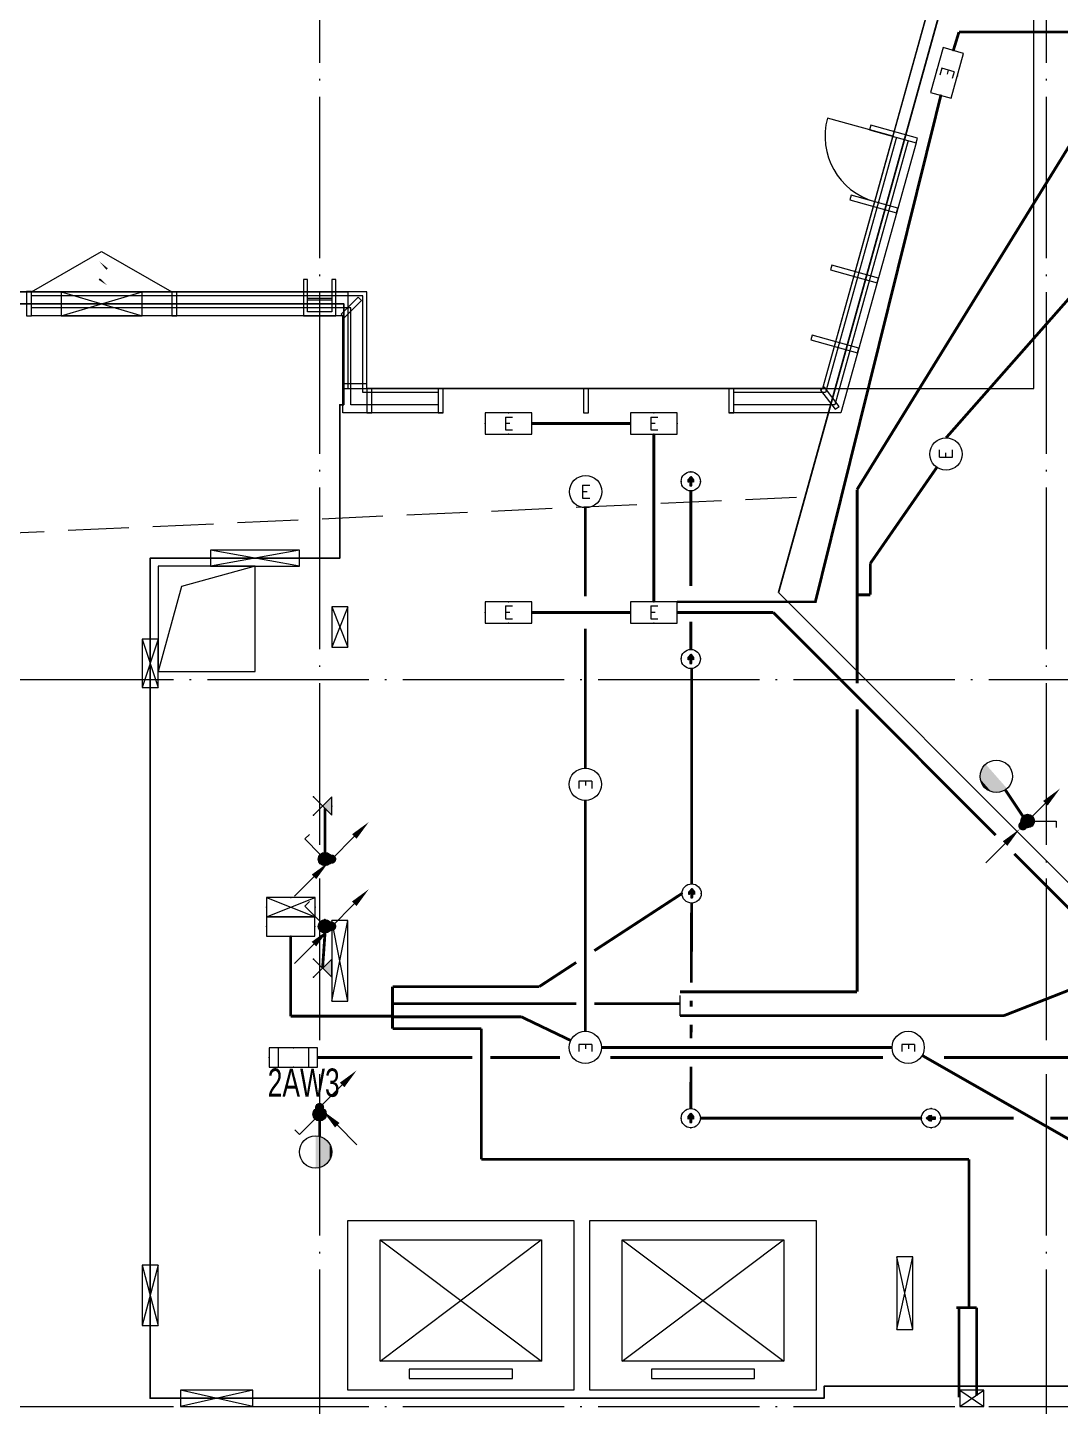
# Model space of a CAD drawing. Extents: x -288892 to 250096, y -100054 to 404668.
# Drawn here: x 82782 to 95578, y 96800 to 113870 of the extents above; entities that cross this region are included whole.
import ezdxf
from ezdxf.enums import TextEntityAlignment as Align
from ezdxf.xclip import XClip

# ---------------------------------------------------------------- set-up
doc = ezdxf.new("R2010")
doc.units = 0
doc.header["$LTSCALE"] = 1000
doc.header["$MEASUREMENT"] = 0
for name, pattern in [('104-14# 核心筒$0$DOTE', [2.42, 2, -0.2, 0.02, -0.2]), ('DASH', [0.35, 0.25, -0.1]), ('X-104 14#平面$0$109 3#平面$0$DASH', [0.35, 0.25, -0.1])]:
    doc.linetypes.add(name, pattern=pattern)
doc.layers.get('0').update_dxf_attribs({"linetype": 'CONTINUOUS'})
for name, color, linetype in [('104-14# 核心筒$0$A_AXIS-轴线', 36, '104-14# 核心筒$0$DOTE'), ('14#楼幕墙$0$A-C_玻璃幕墙', 140, 'CONTINUOUS'), ('14#楼幕墙$0$A-C_窗', 140, 'CONTINUOUS'), ('EQUIP-照明', 3, 'CONTINUOUS'), ('EQUIP-箱柜', 3, 'CONTINUOUS'), ('LWIRE', 4, 'CONTINUOUS'), ('TEL_TEXT', 3, 'CONTINUOUS'), ('WIRE-应急', 2, 'DASH'), ('WIRE-照明', 1, 'CONTINUOUS'), ('X-104 14#平面$0$A-C_玻璃幕墙', 140, 'CONTINUOUS'), ('X-104 14#平面$0$A-E_电梯', 171, 'CONTINUOUS'), ('X-104 14#平面$0$A-SUR_吊顶', 40, 'CONTINUOUS'), ('X-104 14#平面$0$A-TECH_暖通', 6, 'CONTINUOUS'), ('X-104 14#平面$0$A-TECH_电气', 240, 'CONTINUOUS'), ('X-104 14#平面$0$DUCT-新风管立管', 3, 'CONTINUOUS')]:
    doc.layers.add(name, color=color, linetype=linetype)
doc.layers.add('X-104 14#平面$0$000套内', color=226, linetype='CONTINUOUS', lineweight=30)
doc.layers.add('X-104 14#平面$0$04-不打印_辅助线', color=165, linetype='CONTINUOUS', plot=False)
doc.styles.add('_COMPLEX', font='ros.shx', dxfattribs={"width": 0.6, "bigfont": 'jd.shx'})
doc.styles.add('_TCH_LABEL', font='COMPLEX', dxfattribs={"bigfont": 'GBCBIG'})
doc.styles.add('_TEL_DIM', font='SIMPLEX', dxfattribs={"width": 0.8, "height": 3.5, "bigfont": 'HZTXT'})
doc.styles.get("Standard").update_dxf_attribs({"font": 'gbenor.shx', "bigfont": 'gbcbig.shx'})

# ---------------------------------------------------------------- blocks, each defined once
blk = doc.blocks.new('14#楼幕墙$0$A$C103B1A8E')
blk.add_lwpolyline([(0, 0), (60, 0), (60, 600), (0, 600)], close=True)
blk = doc.blocks.new('14#楼幕墙$0$A$C678332E3')
blk.add_lwpolyline([(0, 0), (60, 0), (60, 300), (0, 300)], close=True)
blk = doc.blocks.new('*U1890')
blk.add_lwpolyline([(300, 0), (0, 0), (0, 150), (300, 150)], close=True)
blk = doc.blocks.new('14#楼幕墙$0$A$C07E80D9E')
blk.add_lwpolyline([(-350, -50), (-50, -50), (-50, -450), (0, -450), (0, 0), (-400, 0), (-400, -450), (-350, -450)], close=True)
for points in [[(-50, -200), (-350, -200)], [(-50, -220), (-350, -220)]]:
    blk.add_lwpolyline(points)
at = {"layer": '14#楼幕墙$0$A-C_玻璃幕墙', "rotation": 180}
blk.add_blockref('*U1890', (-50, -50), dxfattribs=at)
blk = doc.blocks.new('14#楼幕墙$0$A$C09283E46')
for name, p, rotation in [('14#楼幕墙$0$A$C103B1A8E', (53726, 22450), 251.9518973648937), ('14#楼幕墙$0$A$C103B1A8E', (53447, 21594), 251.9518973648937), ('14#楼幕墙$0$A$C678332E3', (43175, 20546), 357.5000000000006), ('14#楼幕墙$0$A$C07E80D9E', (46602, 20396), 177.5000000000001), ('14#楼幕墙$0$A$C678332E3', (44973, 20467), 357.5000000000006), ('14#楼幕墙$0$A$C103B1A8E', (53168, 20738), 251.9518973648937), ('14#楼幕墙$0$A$C678332E3', (47068, 20397), 312.5000000000355), ('14#楼幕墙$0$A$C103B1A8E', (52889, 19882), 251.9518973648937), ('14#楼幕墙$0$A$C678332E3', (47052, 19536), 267.5000000000006), ('14#楼幕墙$0$A$C678332E3', (47336, 19163), 357.5000000000006), ('14#楼幕墙$0$A$C678332E3', (48218, 19124), 357.5000000000006), ('14#楼幕墙$0$A$C678332E3', (50016, 19046), 357.5000000000006), ('14#楼幕墙$0$A$C678332E3', (51815, 18967), 357.5000000000006), ('14#楼幕墙$0$A$C678332E3', (53134, 18953), 34.72594868254207)]:
    blk.add_blockref(name, p, dxfattribs=dict(rotation=rotation))
blk = doc.blocks.new('14#楼幕墙$0$A$C22714246')
blk.add_lwpolyline([(1740, 497), (870, 0), (0, 497)])
at = {"layer": '14#楼幕墙$0$A-C_玻璃幕墙', "color": 1}
blk.add_lwpolyline([(899, 122, 0, 25, 0), (802, 217, 0, 0, 0), (900, 340, 25, 0, 0), (796, 422, 0, 0, 0)], format="xyseb", dxfattribs=at)
blk = doc.blocks.new('14#楼幕墙$0$A$C2CD63A88')
blk.add_lwpolyline([(0, 670), (0, -170)])
blk.add_arc((0, 670), 840, 270, 0)
blk = doc.blocks.new('14#楼幕墙')
at = {"layer": '14#楼幕墙$0$A-C_玻璃幕墙'}
for p, q in [((99427, 133825), (92631, 109400)), ((93549, 112511), (92669, 109350)), ((93693, 112471), (92783, 109200)), ((93789, 112444), (92859, 109100)), ((86987, 110600), (8392, 110600)), ((86937, 110550), (82830, 110550)), ((86937, 109350), (86937, 110550)), ((86987, 109400), (86987, 110600)), ((86787, 110400), (82830, 110400)), ((86687, 110300), (82830, 110300)), ((86687, 109100), (86687, 110300)), ((86787, 109200), (86787, 110400)), ((87870, 109350), (86937, 109350)), ((92631, 109400), (86987, 109400)), ((92669, 109350), (91530, 109350)), ((87930, 109100), (86687, 109100)), ((87870, 109200), (86787, 109200)), ((92859, 109100), (91470, 109100)), ((92783, 109200), (91530, 109200))]:
    blk.add_line(p, q, dxfattribs=at)
at = {"layer": '14#楼幕墙$0$A-C_玻璃幕墙', "rotation": 2.499999999999448}
blk.add_blockref('14#楼幕墙$0$A$C09283E46', (40532, 87891), dxfattribs=at)
at = {"layer": '14#楼幕墙$0$A-C_窗'}
for name, p, rotation in [('14#楼幕墙$0$A$C2CD63A88', (92856, 112704), 254.4518973650889), ('14#楼幕墙$0$A$C22714246', (84570, 111097), 180)]:
    blk.add_blockref(name, p, dxfattribs=dict(at, rotation=rotation))
blk = doc.blocks.new('104-14# 核心筒')
at = {"layer": '104-14# 核心筒$0$A_AXIS-轴线'}
for p, q in [((86400, 139634), (86400, 80555)), ((95400, 139634), (95400, 80555)), ((-9370, 105800), (120260, 105800)), ((-9370, 96800), (120260, 96800))]:
    blk.add_line(p, q, dxfattribs=at)
blk = doc.blocks.new('X-104 14#平面$0$fdgfg')
for p, q in [((400, 1860), (2400, 360)), ((400, 360), (2397, 1860)), ((2040, 260), (760, 260)), ((760, 260), (760, 145)), ((2040, 145), (2040, 260)), ((760, 145), (2040, 145))]:
    blk.add_line(p, q)
for points in [[(0, 2100), (2800, 2100), (2800, 0), (0, 0), (0, 2100)], [(400, 1860), (2400, 1860), (2400, 360), (400, 360), (400, 1860)]]:
    blk.add_lwpolyline(points, close=True)
blk = doc.blocks.new('*U1805')
blk.add_lwpolyline([(200, 0), (200, 1000), (0, 1000), (0, 0), (200, 0), (0, 1000), (0, 0), (200, 1000)])
blk = doc.blocks.new('*U1800')
blk.add_lwpolyline([(200, 0), (200, 300), (0, 300), (0, 0), (200, 0), (0, 300), (0, 0), (200, 300)])
blk = doc.blocks.new('X-104 14#平面$0$dd')
at = {"layer": 'X-104 14#平面$0$A-TECH_电气'}
blk.add_blockref('*U1805', (86613, -197284), dxfattribs=at)
at = {"layer": 'X-104 14#平面$0$A-TECH_电气', "rotation": 270}
blk.add_blockref('*U1800', (94393, -202100), dxfattribs=at)
blk = doc.blocks.new('*U1823')
blk.add_lwpolyline([(200, 0), (200, 1100), (0, 1100), (0, 0), (200, 0), (0, 1100), (0, 0), (200, 1100)])
blk = doc.blocks.new('*U1821')
blk.add_lwpolyline([(200, 0), (200, 600), (0, 600), (0, 0), (200, 0), (0, 600), (0, 0), (200, 600)])
blk = doc.blocks.new('*U1824')
blk.add_lwpolyline([(200, 0), (200, 500), (0, 500), (0, 0), (200, 0), (0, 500), (0, 0), (200, 500)])
blk = doc.blocks.new('*U1835')
blk.add_lwpolyline([(300, 0), (300, 1000), (0, 1000), (0, 0), (300, 0), (0, 1000), (0, 0), (300, 1000)])
blk = doc.blocks.new('*U1825')
blk.add_lwpolyline([(200, 0), (200, 750), (0, 750), (0, 0), (200, 0), (0, 750), (0, 0), (200, 750)])
blk = doc.blocks.new('*U1826')
blk.add_lwpolyline([(200, 0), (200, 900), (0, 900), (0, 0), (200, 0), (0, 900), (0, 0), (200, 900)])
blk = doc.blocks.new('*U1803')
blk.add_lwpolyline([(200, 0), (200, 900), (0, 900), (0, 0), (200, 0), (0, 900), (0, 0), (200, 900)])
blk = doc.blocks.new('X-104 14#平面$0$sdfjladfiididid')
at = {"layer": 'X-104 14#平面$0$A-TECH_暖通'}
for name, p, rotation in [('*U1835', (83200, 110600), 270), ('*U1823', (86150, 107200), 90), ('*U1824', (86750, 106700), 180), ('*U1821', (84400, 106300), 180), ('*U1825', (84400, 98550), 180), ('*U1826', (85575, 96800), 90)]:
    blk.add_blockref(name, p, dxfattribs=dict(at, rotation=rotation))
blk.add_blockref('*U1803', (93550, 97750), dxfattribs=at)
blk = doc.blocks.new('X-104 14#平面')
at = {"layer": 'X-104 14#平面$0$000套内'}
blk.add_lwpolyline([(115950, 101100), (117513, 101082), (120578, 127784), (99531, 133640), (92085, 106876), (95700, 103260), (95700, 110500), (98900, 110500), (98900, 110500), (110900, 110500), (110900, 111900), (115950, 111900)], close=True, dxfattribs=at)
blk.add_lwpolyline([(77400, 110450), (86700, 110450), (86700, 109200), (86650, 109200), (86650, 107300), (84300, 107300), (84300, 96900), (92650, 96900), (92650, 97050), (109900, 97050), (109900, 101100), (112900, 101100), (112900, 99900), (115600, 99900), (115600, 100394), (116300, 100400), (116300, 101100), (117364, 101100), (117398, 100083)], dxfattribs=at)
at = {"layer": 'X-104 14#平面$0$04-不打印_辅助线'}
blk.add_lwpolyline([(95250, 109400), (95250, 114400), (95050, 114400), (95050, 115200), (95304, 115200), (96797, 120568), (96605, 120622), (96819, 121393), (85624, 124507), (87140, 129956), (83582, 130946), (66456, 115400), (609, 115400), (8, 112572), (4215, 111678), (1410, 98484), (6940, 97309), (8660, 105400), (8600, 105400), (8600, 106200), (14200, 106200), (14200, 110600), (86750, 110600), (86750, 109400)], close=True, dxfattribs=at)
at = {"layer": 'X-104 14#平面$0$A-C_玻璃幕墙'}
blk.add_lwpolyline([(109062, 84668), (119297, 99814), (117563, 100200), (120742, 127895), (99427, 133825), (92631, 109400), (86987, 109400), (86987, 110600), (8392, 110600), (5689, 97881), (-2734, 99671), (-6010, 84258), (40178, 86275), (39845, 84184), (83846, 86453)], close=True, dxfattribs=at)
at = {"layer": 'X-104 14#平面$0$A-SUR_吊顶', "linetype": 'X-104 14#平面$0$109 3#平面$0$DASH', "ltscale": 3}
blk.add_lwpolyline([(82467, 86682), (83500, 89366), (52927, 88085), (53491, 90740), (17309, 90108), (22065, 106695), (62738, 107720), (62308, 106691), (92309, 108057)], dxfattribs=at)
at = {"layer": 'X-104 14#平面$0$DUCT-新风管立管'}
blk.add_lwpolyline([(85600, 107200), (84400, 107200), (84400, 105900), (85600, 105900), (85600, 107200), (84688, 106949), (84400, 105900)], dxfattribs=at)
ref = blk.add_blockref('104-14# 核心筒', (0, 0))
XClip(ref).set_block_clipping_path([(-38664.3623821461, -25500), (139216.5485069363, 330900)])
for name, p in [('X-104 14#平面$0$dd', (-63, 299100)), ('14#楼幕墙', (0, 0)), ('X-104 14#平面$0$sdfjladfiididid', (0, 0))]:
    blk.add_blockref(name, p)
at = {"layer": 'X-104 14#平面$0$A-E_电梯'}
for p in [(86750, 97000), (89750, 97000)]:
    blk.add_blockref('X-104 14#平面$0$fdgfg', p, dxfattribs=at)
blk = doc.blocks.new('$equip_U$00000189(HT0843)')
at = {"color": 2}
for p, q in [((-0.72, 0.66), (-0.72, 0)), ((0.72, 0.66), (-0.72, 0.66)), ((0.72, 0), (0.72, 0.66)), ((-0.72, 0), (0.72, 0))]:
    blk.add_line(p, q, dxfattribs=at)
at = {"color": 2, "const_width": 0.0125}
for points in [[(0.72, 0.66), (0.72, 0.66), (-0.72, 0.66)], [(-0.72, 0.66), (-0.72, 0)], [(0.72, 0), (0.72, 0.66)], [(-0.72, 0), (0.72, 0)]]:
    blk.add_lwpolyline(points, dxfattribs=at)
at = {"color": 2}
blk.add_lwpolyline([(-0.72, 0.66), (-0.72, 0)], dxfattribs=at)
for p in [(0, 0.66), (-0.72, 0.33), (0, 0), (0.72, 0.33)]:
    blk.add_point(p)
at = {"color": 7, "style": '_TEL_DIM'}
blk.add_attdef('$TEXT$', text='', height=0.4, dxfattribs=at).set_placement((0, 0.33), align=Align.MIDDLE_CENTER)
at = {"color": 7, "style": '_TEL_DIM', "flags": 1}
blk.add_attdef('A', text='', height=0.000025, dxfattribs=at).set_placement((0, 0), align=Align.MIDDLE_CENTER)
blk = doc.blocks.new('$equip$00001838')
blk.add_circle((0, 0), 0.5)
at = {"color": 7, "style": '_TEL_DIM'}
blk.add_attdef('$TEXT$', text='', height=0.4, dxfattribs=at).set_placement((0, 0), align=Align.MIDDLE_CENTER)
at = {"color": 7, "style": '_TEL_DIM', "flags": 1}
blk.add_attdef('A', text='', height=0.00002, dxfattribs=at).set_placement((0, 0), align=Align.MIDDLE_CENTER)
blk = doc.blocks.new('$equip$00001154')
for p, q in [((0, 0.283), (0, -0.283)), ((0, 0.283), (0.566, -0.283)), ((0.566, 0.283), (0, -0.283))]:
    blk.add_line(p, q)
for p in [(0, 0.004), (0.283, 0), (0.566, 0.283), (0.566, -0.283)]:
    blk.add_point(p)
blk.add_solid([(0, -0.283), (0.283, 0), (0, 0.283)])
at = {"layer": 'TEL_TEXT', "style": '_TEL_DIM', "flags": 1}
blk.add_attdef('A', text='', height=0.00002, dxfattribs=at).set_placement((0, 0), align=Align.MIDDLE_CENTER)
blk = doc.blocks.new('$equip$00001151')
blk.add_circle((0, 0.5), 0.5)
for points in [[(0.433, 0.25), (-0.433, 0.25), (0.5, 0.5), (-0.5, 0.5)], [(0.25, 0.067), (-0.25, 0.067), (0.433, 0.25), (-0.433, 0.25)], [(0, 0), (0, 0), (0.25, 0.067), (-0.25, 0.067)]]:
    blk.add_solid(points)
at = {"flags": 9}
blk.add_attdef('A', (0, 0), '', height=0.00002, dxfattribs=at)
blk = doc.blocks.new('$equip$00001962')
for p, q in [((0.147, 0.356), (0.625, 0.833)), ((0.625, 0.833), (0.766, 0.692))]:
    blk.add_line(p, q)
blk.add_circle((0, 0.208), 0.208)
for p in [(-0.208, 0.208), (0, 0.417), (0, 0), (0.208, 0.208)]:
    blk.add_point(p)
for points in [[(-0.18, 0.313), (0.18, 0.313), (-0.208, 0.208), (0.208, 0.208)], [(-0.18, 0.104), (0.18, 0.104), (-0.208, 0.208), (0.208, 0.208)], [(-0.104, 0.389), (0.104, 0.389), (-0.18, 0.313), (0.18, 0.313)], [(-0.104, 0.028), (0.104, 0.028), (-0.18, 0.104), (0.18, 0.104)], [(0, 0.417), (0, 0.417), (-0.104, 0.389), (0.104, 0.389)], [(0, 0), (0, 0), (-0.104, 0.028), (0.104, 0.028)]]:
    blk.add_solid(points)
at = {"layer": 'TEL_TEXT', "style": '_TEL_DIM', "flags": 1}
blk.add_attdef('A', text='', height=0.00002, dxfattribs=at).set_placement((0, 0), align=Align.MIDDLE_CENTER)
blk = doc.blocks.new('$TelecSys$00000081')
for p, q in [((0.104, 0.104), (0.104, 0.104)), ((-0.104, -0.104), (-0.104, -0.104)), ((-1.15, -1.15), (-0.55, -0.55))]:
    blk.add_line(p, q)
at = {"const_width": 0.142}
blk.add_lwpolyline([(0.071, 0, 1), (-0.071, 0, 1)], format="xyb", close=True, dxfattribs=at)
blk.add_solid([(-0.62, -0.48), (-0.48, -0.62), (-0.1, -0.1)])
at = {"width": 0.8, "flags": 9}
blk.add_attdef('A', (0, 0), '', height=0.00002, rotation=180, dxfattribs=at)
blk = doc.blocks.new('$TelecSys$00000079')
for p, q in [((0.7, 0.7), (0, 0)), ((0.104, 0.104), (0.104, 0.104)), ((-0.104, -0.104), (-0.104, -0.104))]:
    blk.add_line(p, q)
at = {"const_width": 0.142}
blk.add_lwpolyline([(-0.071, 0, 1), (0.071, 0, 1)], format="xyb", close=True, dxfattribs=at)
blk.add_solid([(0.63, 0.77), (0.77, 0.63), (1.15, 1.15)])
at = {"width": 0.8, "flags": 9}
blk.add_attdef('A', (0, 0), '', height=0.00002, dxfattribs=at)
blk = doc.blocks.new('$equip$00001428')
for p, q in [((0.75, 0.6), (-0.75, 0.6)), ((-0.75, 0.6), (-0.75, 0)), ((-0.469, 0.6), (-0.469, 0)), ((0.469, 0.6), (0.469, 0)), ((0.75, 0), (0.75, 0.6)), ((-0.75, 0), (0.75, 0))]:
    blk.add_line(p, q)
for p in [(0, 0.6), (-0.75, 0.3), (0, 0), (0.75, 0.3)]:
    blk.add_point(p)
at = {"style": '_TCH_LABEL', "flags": 9}
blk.add_attdef('A', (0, 0), '', height=0.00002, dxfattribs=at)
blk = doc.blocks.new('$equip$00001424')
for p, q in [((-0.75, 0), (0.75, 0.6)), ((-0.75, 0.6), (0.75, 0)), ((0.75, 0.6), (-0.75, 0.6)), ((-0.75, 0.6), (-0.75, 0)), ((0.75, 0), (0.75, 0.6)), ((-0.75, 0), (0.75, 0))]:
    blk.add_line(p, q)
for p in [(0, 0.6), (-0.75, 0.3), (0, 0), (0.75, 0.3)]:
    blk.add_point(p)
at = {"style": '_TCH_LABEL', "flags": 9}
blk.add_attdef('A', (0, 0), '', height=0.00002, dxfattribs=at)
blk = doc.blocks.new('$equip$00001413')
for p, q in [((0.75, 0.6), (-0.75, 0.6)), ((-0.75, 0.6), (-0.75, 0)), ((0.75, 0), (0.75, 0.6)), ((-0.75, 0), (0.75, 0))]:
    blk.add_line(p, q)
for p in [(0, 0.6), (-0.75, 0.3), (0, 0), (0.75, 0.3)]:
    blk.add_point(p)
at = {"style": '_TCH_LABEL', "flags": 9}
blk.add_attdef('A', (0, 0), '', height=0.00002, dxfattribs=at)
blk = doc.blocks.new('$equip_U$00000283(晏大钊)')
at = {"color": 3}
for p, q in [((-0.072, 0.054), (-0.272, 0.054)), ((-0.271, 0.054), (-0.272, 0.053)), ((-0.26, 0.054), (-0.272, 0.041)), ((-0.249, 0.054), (-0.272, 0.03)), ((-0.238, 0.054), (-0.272, 0.019)), ((-0.226, 0.054), (-0.272, 0.008)), ((-0.215, 0.054), (-0.272, -0.004)), ((-0.204, 0.054), (-0.272, -0.015)), ((-0.193, 0.054), (-0.272, -0.026)), ((-0.181, 0.054), (-0.272, -0.037)), ((-0.17, 0.054), (-0.272, -0.048)), ((-0.159, 0.054), (-0.272, -0.06)), ((-0.271, 0.054), (-0.272, 0.053)), ((-0.26, 0.054), (-0.272, 0.041)), ((-0.249, 0.054), (-0.272, 0.03)), ((-0.238, 0.054), (-0.272, 0.019)), ((-0.226, 0.054), (-0.272, 0.008)), ((-0.215, 0.054), (-0.272, -0.004)), ((-0.204, 0.054), (-0.272, -0.015)), ((-0.193, 0.054), (-0.272, -0.026)), ((-0.181, 0.054), (-0.272, -0.037)), ((-0.17, 0.054), (-0.272, -0.048)), ((-0.159, 0.054), (-0.272, -0.06)), ((-0.148, 0.054), (-0.263, -0.061)), ((-0.148, 0.054), (-0.263, -0.061)), ((-0.137, 0.054), (-0.252, -0.061)), ((-0.137, 0.054), (-0.252, -0.061)), ((-0.125, 0.054), (-0.24, -0.061)), ((-0.125, 0.054), (-0.24, -0.061)), ((-0.114, 0.054), (-0.229, -0.061)), ((-0.114, 0.054), (-0.229, -0.061)), ((-0.103, 0.054), (-0.218, -0.061)), ((-0.103, 0.054), (-0.218, -0.061)), ((-0.092, 0.054), (-0.207, -0.061)), ((-0.092, 0.054), (-0.207, -0.061)), ((-0.08, 0.054), (-0.195, -0.061)), ((-0.08, 0.054), (-0.195, -0.061)), ((-0.069, 0.054), (-0.184, -0.061)), ((-0.069, 0.054), (-0.184, -0.061)), ((-0.058, 0.054), (-0.173, -0.061)), ((-0.058, 0.054), (-0.173, -0.061)), ((-0.047, 0.054), (-0.162, -0.061)), ((-0.047, 0.054), (-0.162, -0.061)), ((-0.036, 0.054), (-0.151, -0.061)), ((-0.036, 0.054), (-0.151, -0.061)), ((-0.024, 0.054), (-0.139, -0.061)), ((-0.024, 0.054), (-0.139, -0.061)), ((-0.013, 0.054), (-0.128, -0.061)), ((-0.013, 0.054), (-0.128, -0.061)), ((-0.002, 0.054), (-0.117, -0.061)), ((-0.002, 0.054), (-0.117, -0.061)), ((0.009, 0.054), (-0.106, -0.061)), ((0.009, 0.054), (-0.106, -0.061)), ((0.021, 0.054), (-0.094, -0.061)), ((0.021, 0.054), (-0.094, -0.061)), ((0.032, 0.054), (-0.083, -0.061)), ((0.032, 0.054), (-0.083, -0.061)), ((0.043, 0.054), (-0.072, -0.061)), ((0.043, 0.054), (-0.072, -0.061)), ((0.054, 0.054), (-0.061, -0.061)), ((0.054, 0.054), (-0.061, -0.061)), ((0.065, 0.054), (-0.05, -0.061)), ((0.065, 0.054), (-0.05, -0.061)), ((-0.044, 0.169), (-0.049, 0.163)), ((-0.044, 0.169), (-0.049, 0.163)), ((-0.033, 0.169), (-0.043, 0.158)), ((-0.033, 0.169), (-0.043, 0.158)), ((0.213, 0.077), (-0.041, -0.176)), ((0.165, 0.03), (-0.041, -0.176)), ((0.153, 0.13), (-0.038, -0.061)), ((0.153, 0.13), (-0.038, -0.061)), ((-0.022, 0.169), (-0.037, 0.153)), ((-0.022, 0.169), (-0.037, 0.153)), ((-0.01, 0.169), (-0.032, 0.147)), ((-0.01, 0.169), (-0.032, 0.147)), ((0.218, 0.072), (-0.03, -0.176)), ((0.165, 0.019), (-0.03, -0.176)), ((0.159, 0.125), (-0.027, -0.061)), ((0.159, 0.125), (-0.027, -0.061)), ((0.001, 0.169), (-0.026, 0.142)), ((0.001, 0.169), (-0.026, 0.142)), ((0.012, 0.169), (-0.02, 0.137)), ((0.012, 0.169), (-0.02, 0.137)), ((0.224, 0.067), (-0.019, -0.176)), ((0.166, 0.008), (-0.019, -0.176)), ((0.165, 0.12), (-0.016, -0.061)), ((0.165, 0.12), (-0.016, -0.061)), ((0.023, 0.169), (-0.014, 0.131)), ((0.023, 0.169), (-0.014, 0.131)), ((0.035, 0.169), (-0.008, 0.126)), ((0.035, 0.169), (-0.008, 0.126)), ((0.23, 0.061), (-0.007, -0.176)), ((0.171, 0.114), (-0.005, -0.061)), ((0.171, 0.114), (-0.005, -0.061)), ((0.046, 0.169), (-0.002, 0.121)), ((0.046, 0.169), (-0.002, 0.121)), ((0.057, 0.169), (0.004, 0.116)), ((0.057, 0.169), (0.004, 0.116)), ((0.236, 0.056), (0.004, -0.176)), ((0.177, 0.109), (0.007, -0.061)), ((0.177, 0.109), (0.007, -0.061)), ((0.068, 0.169), (0.01, 0.11)), ((0.068, 0.169), (0.01, 0.11)), ((0.242, 0.051), (0.015, -0.176)), ((0.079, 0.169), (0.016, 0.105)), ((0.079, 0.169), (0.016, 0.105)), ((0.183, 0.104), (0.018, -0.061)), ((0.183, 0.104), (0.018, -0.061)), ((0.091, 0.169), (0.022, 0.1)), ((0.091, 0.169), (0.022, 0.1)), ((0.248, 0.045), (0.026, -0.176)), ((0.102, 0.169), (0.028, 0.094)), ((0.102, 0.169), (0.028, 0.094)), ((0.189, 0.098), (0.029, -0.061)), ((0.189, 0.098), (0.029, -0.061)), ((0.112, 0.168), (0.033, 0.089)), ((0.112, 0.168), (0.033, 0.089)), ((0.254, 0.04), (0.038, -0.176)), ((0.118, 0.162), (0.039, 0.084)), ((0.118, 0.162), (0.039, 0.084)), ((0.195, 0.093), (0.04, -0.061)), ((0.195, 0.093), (0.04, -0.061)), ((0.124, 0.157), (0.045, 0.078)), ((0.124, 0.157), (0.045, 0.078)), ((0.26, 0.035), (0.049, -0.176)), ((0.13, 0.152), (0.051, 0.073)), ((0.13, 0.152), (0.051, 0.073)), ((0.201, 0.088), (0.051, -0.061)), ((0.201, 0.088), (0.051, -0.061)), ((0.136, 0.146), (0.057, 0.068)), ((0.136, 0.146), (0.057, 0.068)), ((0.266, 0.029), (0.06, -0.176)), ((0.142, 0.141), (0.063, 0.062)), ((0.142, 0.141), (0.063, 0.062)), ((0.207, 0.083), (0.063, -0.061)), ((0.165, 0.041), (0.063, -0.061)), ((0.148, 0.136), (0.069, 0.057)), ((0.148, 0.136), (0.069, 0.057)), ((0.272, 0.024), (0.071, -0.176)), ((0.278, 0.019), (0.082, -0.176)), ((0.283, 0.013), (0.094, -0.176)), ((0.283, 0.013), (0.094, -0.176)), ((0.289, 0.008), (0.105, -0.176)), ((0.289, 0.008), (0.105, -0.176)), ((0.295, 0.003), (0.161, -0.131)), ((0.295, 0.003), (0.161, -0.131)), ((0.207, 0.083), (0.166, 0.042)), ((0.213, 0.077), (0.178, 0.042)), ((0.218, 0.072), (0.189, 0.043)), ((0.224, 0.067), (0.201, 0.043)), ((0.23, 0.061), (0.212, 0.043)), ((0.236, 0.056), (0.212, 0.032)), ((0.242, 0.051), (0.212, 0.02)), ((0.248, 0.045), (0.212, 0.009)), ((0.254, 0.04), (0.212, -0.002)), ((0.26, 0.035), (0.213, -0.013)), ((0.266, 0.029), (0.213, -0.024)), ((0.272, 0.024), (0.213, -0.035)), ((0.278, 0.019), (0.213, -0.046)), ((-0.027, -0.151), (-0.052, -0.176)), ((-0.027, -0.151), (-0.052, -0.176)), ((0.166, -0.003), (-0.007, -0.176)), ((0.166, -0.014), (0.004, -0.176)), ((0.166, -0.025), (0.015, -0.176)), ((0.166, -0.036), (0.026, -0.176)), ((0.166, -0.047), (0.038, -0.176)), ((0.171, -0.055), (0.049, -0.176)), ((0.182, -0.054), (0.06, -0.176)), ((0.193, -0.054), (0.071, -0.176)), ((0.205, -0.054), (0.082, -0.176)), ((0.301, -0.003), (0.274, -0.03)), ((0.301, -0.003), (0.274, -0.03))]:
    blk.add_line(p, q, dxfattribs=at)
at = {"color": 3, "linetype": 'ByBlock', "ltscale": 5}
for p, q in [((-0.272, 0.054), (-0.272, -0.061)), ((0.073, 0.054), (-0.272, 0.054)), ((0.073, 0.054), (-0.055, 0.169)), ((-0.055, 0.169), (0.111, 0.169)), ((0.068, 0.054), (0.073, 0.054)), ((0.111, 0.169), (0.303, -0.004)), ((-0.272, -0.061), (0.073, -0.061)), ((-0.055, -0.176), (0.073, -0.061)), ((0.111, -0.176), (-0.055, -0.176)), ((0.068, -0.061), (0.073, -0.061)), ((0.303, -0.004), (0.111, -0.176))]:
    blk.add_line(p, q, dxfattribs=at)
at = {"color": 3}
blk.add_circle((0, 0), 0.595, dxfattribs=at)
for p in [(-0.595, 0), (0, 0.595), (0.595, 0), (0, -0.595)]:
    blk.add_point(p)
at = {"color": 7, "style": '_TEL_DIM', "flags": 1}
for tag in ['A', 'REMARK']:
    blk.add_attdef(tag, text='', height=0.000025, dxfattribs=at).set_placement((0, 0), align=Align.MIDDLE_CENTER)
blk = doc.blocks.new('$equip_U$00000284(晏大钊)')
for p in [(-0.298, 0), (0, 0.298), (0.298, 0), (0, -0.298)]:
    blk.add_point(p)
at = {"xscale": 0.5, "yscale": 0.5, "zscale": 0.5}
blk.add_blockref('$equip_U$00000283(晏大钊)', (0, 0), dxfattribs=at)
at = {"color": 7, "style": '_TEL_DIM', "flags": 1}
for tag in ['A', 'REMARK']:
    blk.add_attdef(tag, text='', height=0.0000125, dxfattribs=at).set_placement((0, 0), align=Align.MIDDLE_CENTER)
blk = doc.blocks.new('$equip_U$00000302(HT0843)')
for p in [(-0.298, 0), (0, 0.298), (0.298, 0), (0, -0.298)]:
    blk.add_point(p)
at = {"rotation": 180}
blk.add_blockref('$equip_U$00000284(晏大钊)', (0, 0), dxfattribs=at)
at = {"color": 7, "style": '_TEL_DIM', "flags": 1}
for tag in ['A', 'REMARK']:
    blk.add_attdef(tag, text='', height=0.0000125, dxfattribs=at).set_placement((0, 0), align=Align.MIDDLE_CENTER)

msp = doc.modelspace()

# ---------------------------------------------------------------- linework, layer by layer
at = {"layer": 'WIRE-应急', "linetype": 'DASH'}
msp.add_line((90867, 101637), (90867, 101933), dxfattribs=at)
at = {"layer": 'WIRE-应急', "linetype": 'DASH', "const_width": 35}
for points in [[(94251, 113586), (94321, 113814)], [(98231, 113814), (94321, 113814)], [(94161, 108790), (97952, 113086)], [(93059, 108151), (95702, 112428)], [(89028, 108968), (90252, 108968)], [(90540, 108836), (90540, 106761)], [(94161, 108790), (94161, 108790)], [(93224, 107238), (94047, 108425)], [(90999, 106956), (90999, 108133)], [(93059, 106848), (93059, 108151)], [(89692, 106829), (89692, 107924)], [(93224, 106848), (93224, 107238)], [(93059, 105750), (93059, 106848)], [(93059, 106848), (93224, 106848)], [(89028, 106629), (90252, 106629)], [(90828, 106629), (92020, 106629)], [(90999, 106172), (90999, 106516)], [(94776, 103873), (92020, 106629)], [(89692, 104702), (89692, 106429)], [(91009, 103269), (91009, 105934)], [(93059, 101933), (93059, 105431)], [(89692, 104302), (89692, 101444)], [(86467, 103658), (86467, 104203)], [(96171, 102478), (95007, 103642)], [(89804, 102442), (90890, 103150)], [(91005, 102046), (91009, 103031)], [(86042, 102621), (86042, 101631)], [(86437, 102225), (86467, 102659)], [(89120, 101996), (89579, 102296)], [(94877, 101637), (96290, 102190)], [(87304, 101477), (87304, 101996)], [(87304, 101996), (89120, 101996)], [(90867, 101933), (93059, 101933)], [(87304, 101785), (89579, 101785)], [(89804, 101785), (90867, 101785)], [(91004, 101750), (91004, 101821)], [(86042, 101631), (87304, 101631)], [(87304, 101623), (88899, 101623)], [(88899, 101623), (89511, 101330)], [(90867, 101637), (94877, 101637)], [(87304, 101477), (88404, 101477)], [(88404, 101477), (88404, 99859)], [(91002, 101356), (91003, 101525)], [(89892, 101244), (93492, 101244)], [(93865, 101145), (96925, 99399)], [(90999, 100487), (91001, 101007)], [(93856, 100368), (91118, 100368)], [(95000, 100368), (94094, 100368)], [(96775, 100368), (95454, 100368)], [(88404, 99859), (94446, 99859)], [(94446, 99859), (94446, 98023)], [(94288, 98023), (94541, 98023)], [(94322, 98023), (94322, 96912)], [(94541, 98023), (94541, 96931)]]:
    msp.add_lwpolyline(points, dxfattribs=at)
at = {"layer": 'WIRE-应急', "linetype": 'DASH'}
msp.add_lwpolyline([(90828, 106761, 30, 30, 0), (92542, 106761, 35, 35, 0), (94097, 113031, 35, 35, 0)], format="xyseb", dxfattribs=at)
at = {"layer": 'WIRE-照明', "linetype": 'Continuous', "const_width": 35}
for points in [[(95113, 104106), (94895, 104433)], [(86375, 101120), (88291, 101120)], [(88516, 101120), (89379, 101120)], [(90004, 101120), (93379, 101120)], [(94135, 101120), (97403, 101120)], [(86400, 100333), (86400, 100144)]]:
    msp.add_lwpolyline(points, dxfattribs=at)

# ---------------------------------------------------------------- block references
msp.add_blockref('X-104 14#平面', (0, 0))
at = {"layer": 'EQUIP-照明'}
for name, p, xscale, yscale, zscale, rotation in [('$equip_U$00000189(HT0843)', (94047, 113344), 400.0000000000001, 400.0000000000001, 400.0000000000001, 254.4697301337653), ('$equip$00001838', (94161, 108590), 400, 400, 400, 90), ('$equip$00001838', (89692, 104502), 400, 400, 400, 270), ('$equip$00001838', (89692, 101244), 400, 400, 400, 270), ('$equip$00001838', (93692, 101244), 400, 400, 400, 270)]:
    msp.add_blockref(name, p, dxfattribs=dict(at, xscale=xscale, yscale=yscale, zscale=zscale, rotation=rotation)).add_auto_attribs({'$TEXT$': 'E'})
ref = msp.add_blockref('$equip_U$00000189(HT0843)', (88740, 109100), dxfattribs=dict(at, xscale=400, yscale=400, zscale=400, rotation=180))
ref.add_attrib('$TEXT$', 'E', dxfattribs={"layer": '0', "color": 7, "height": 160, "style": '_TEL_DIM'}).set_placement((88740, 108968), align=Align.MIDDLE_CENTER)
ref = msp.add_blockref('$equip_U$00000189(HT0843)', (90540, 109100), dxfattribs=dict(at, xscale=400, yscale=400, zscale=400, rotation=180))
ref.add_attrib('$TEXT$', 'E', dxfattribs={"layer": '0', "color": 7, "height": 160, "style": '_TEL_DIM'}).set_placement((90540, 108968), align=Align.MIDDLE_CENTER)
at = {"layer": 'EQUIP-照明', "xscale": 400, "yscale": 400, "zscale": 400}
msp.add_blockref('$equip$00001838', (89696, 108124), dxfattribs=at).add_auto_attribs({'$TEXT$': 'E'})
at = {"layer": 'EQUIP-照明'}
for name, p, xscale, yscale, zscale, rotation in [('$equip_U$00000302(HT0843)', (90999, 108252), 400, 400, 400, 270), ('$equip_U$00000302(HT0843)', (90999, 106053), 400, 400, 400, 270), ('$equip$00001151', (94634, 104468), 400, 400, 400, 311.3471692218026), ('$equip$00001154', (86550, 104233), 400, 400, 400, 180), ('$equip$00001962', (95113, 103988), 399.9999999999999, 399.9999999999999, 399.9999999999999, 314.9999999999998), ('$equip$00001962', (86550, 103575), 400, 400, 400, 90), ('$equip_U$00000302(HT0843)', (91009, 103150), 400, 400, 400, 270), ('$equip$00001962', (86550, 102743), 400, 400, 400, 90), ('$equip$00001154', (86550, 102225), 400, 400, 400, 180), ('$equip$00001962', (86400, 100500), 400, 400, 400, 180), ('$equip_U$00000302(HT0843)', (90999, 100368), 400, 400, 400, 270), ('$equip$00001151', (86550, 99950), 400, 400, 400, 90)]:
    msp.add_blockref(name, p, dxfattribs=dict(at, xscale=xscale, yscale=yscale, zscale=zscale, rotation=rotation))
ref = msp.add_blockref('$equip_U$00000189(HT0843)', (88740, 106761), dxfattribs=dict(at, xscale=400, yscale=400, zscale=400, rotation=180))
ref.add_attrib('$TEXT$', 'E', dxfattribs={"layer": '0', "color": 7, "height": 160, "style": '_TEL_DIM'}).set_placement((88740, 106629), align=Align.MIDDLE_CENTER)
ref = msp.add_blockref('$equip_U$00000189(HT0843)', (90540, 106761), dxfattribs=dict(at, xscale=400, yscale=400, zscale=400, rotation=180))
ref.add_attrib('$TEXT$', 'E', dxfattribs={"layer": '0', "color": 7, "height": 160, "style": '_TEL_DIM'}).set_placement((90540, 106629), align=Align.MIDDLE_CENTER)
at = {"layer": 'EQUIP-照明', "xscale": 400, "yscale": 400, "zscale": 400}
msp.add_blockref('$equip_U$00000302(HT0843)', (93975, 100368), dxfattribs=at)
at = {"layer": 'EQUIP-箱柜', "xscale": 400, "yscale": 400, "zscale": 400}
for name, p in [('$equip$00001424', (86044, 102860)), ('$equip$00001413', (86042, 102621)), ('$equip$00001428', (86075, 101000))]:
    msp.add_blockref(name, p, dxfattribs=at)
at = {"layer": 'LWIRE', "yscale": 400, "zscale": 400}
for name, p, xscale in [('$TelecSys$00000079', (95113, 103988), 400), ('$TelecSys$00000079', (86550, 103575), 400), ('$TelecSys$00000081', (95113, 103988), 400), ('$TelecSys$00000081', (86550, 103575), 400), ('$TelecSys$00000079', (86550, 102743), 400), ('$TelecSys$00000081', (86550, 102743), 400), ('$TelecSys$00000079', (86400, 100500), 400), ('$TelecSys$00000081', (86400, 100500), -400)]:
    msp.add_blockref(name, p, dxfattribs=dict(at, xscale=xscale))

# ---------------------------------------------------------------- texts
at = {"layer": 'TEL_TEXT', "ltscale": 2, "style": '_COMPLEX', "width": 0.7}
msp.add_text('2AW3', height=350, dxfattribs=at).set_placement((85757, 100633))

doc.saveas('drawing.dxf')
